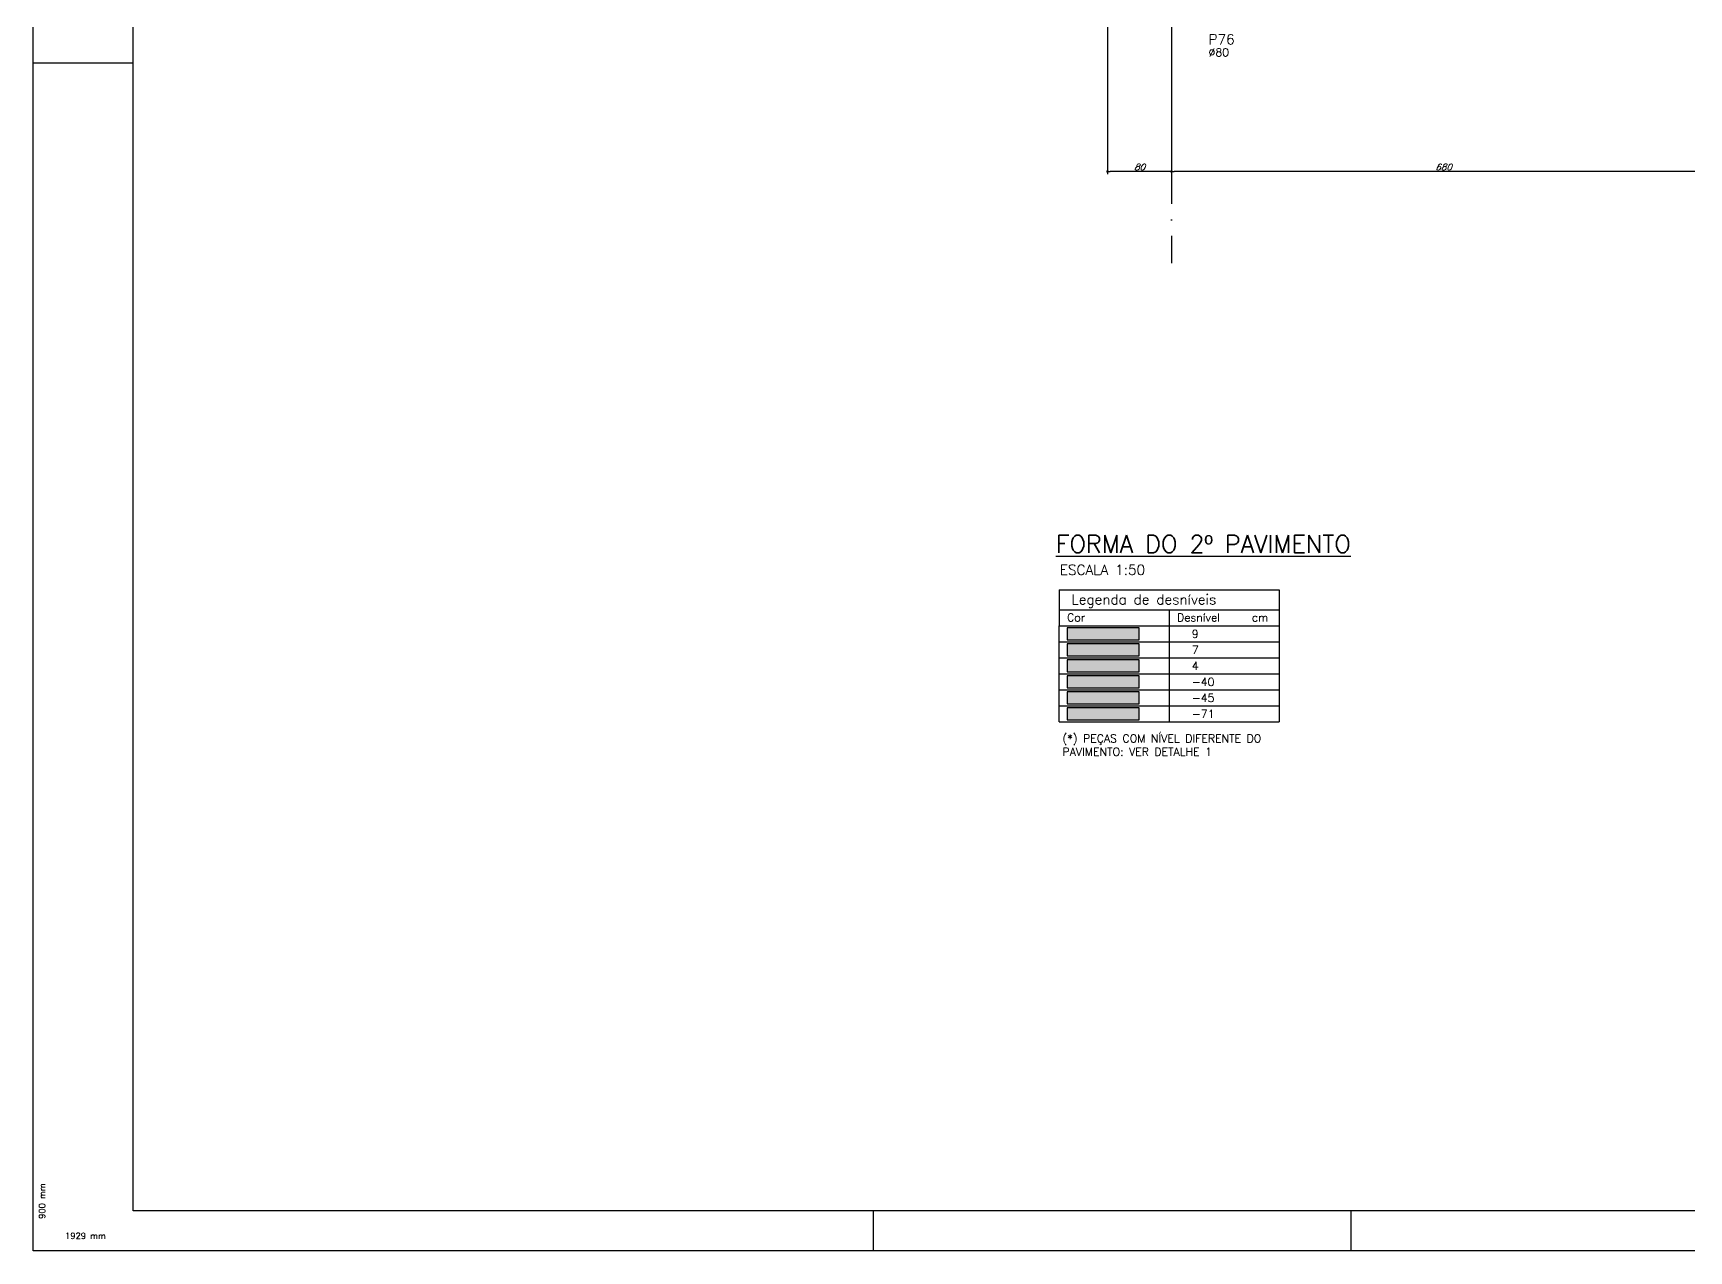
# Model space of a CAD drawing. Extents: x -4723 to 4922, y -2048 to 2452.
# Drawn here: x -4723 to -2653, y -2048 to -526 of the extents above; entities that cross this region are included whole.
import ezdxf
from ezdxf.enums import TextEntityAlignment as Align

# ---------------------------------------------------------------- set-up
doc = ezdxf.new("R2010")
doc.units = 0
doc.header["$LTSCALE"] = 50
doc.header["$MEASUREMENT"] = 0
doc.linetypes.add('EIXO', pattern=[6.8, 6, -0.4, 0, -0.4])
doc.layers.get('0').update_dxf_attribs({"linetype": 'CONTINUOUS'})
doc.layers.get('DEFPOINTS').update_dxf_attribs({"linetype": 'CONTINUOUS'})
for name, color, linetype in [('AR-TEXTO_REGUA 120_1-200', 4, 'CONTINUOUS'), ('F-COTAS', 106, 'CONTINUOUS'), ('F-DESNIVEL-1', 254, 'CONTINUOUS'), ('F-EIXO', 12, 'EIXO'), ('F-MARGEM', 1, 'CONTINUOUS'), ('F-PILARES-DIM', 172, 'CONTINUOUS'), ('F-PILARES-NOME', 170, 'CONTINUOUS'), ('F-TABELA-NÍVEIS', 1, 'CONTINUOUS'), ('F-TEXTO', 6, 'CONTINUOUS')]:
    doc.layers.add(name, color=color, linetype=linetype)
for name, color, linetype, true_color in [('F-DESNIVEL-2', 7, 'CONTINUOUS', 0xffd1e8), ('F-DESNIVEL-3', 7, 'CONTINUOUS', 0xd5c7ff), ('F-DESNIVEL-4', 7, 'CONTINUOUS', 0xc3f1b6), ('F-DESNIVEL-5', 7, 'CONTINUOUS', 0xadd6ff), ('F-DESNIVEL-6', 7, 'CONTINUOUS', 0xffdebd)]:
    doc.layers.add(name, color=color, linetype=linetype, true_color=true_color)
doc.styles.add('CP-TEXT-INCL', font='simplex.shx', dxfattribs={"oblique": 20})
doc.styles.add('MCP', font='simplex.shx')
doc.styles.add('REGUA-120-esc1_200', font='simplex.shx', dxfattribs={"height": 0.6})
doc.styles.add('ROMANS', font='simplex.shx')
doc.dimstyles.new('CP-COTAS-50', dxfattribs={"dimscale": 0.64, "dimtxt": 12.5, "dimasz": 5, "dimexe": 5, "dimexo": 5, "dimgap": 2.5, "dimtad": 1, "dimdec": 1, "dimdsep": 46, "dimtxsty": 'CP-TEXT-INCL', "dimblk1": 'DOT', "dimblk2": 'DOT', "dimsah": 1, "dimcen": 9, "dimclrd": 256, "dimclre": 256, "dimclrt": 256, "dimadec": 0, "dimazin": 0, "dimtfac": 1, "dimtdec": 1, "dimtmove": 2, "dimatfit": 3, "dimldrblk": 'DOT', "dimfxl": 0, "dimtolj": 1, "dimarcsym": 0})

# ---------------------------------------------------------------- blocks, each defined once
blk = doc.blocks.new('A0-4L_900')
at = {"layer": 'F-MARGEM', "color": 2}
for p, q in [((0, 29.7), (2.5, 29.7)), ((21, 1), (21, 0)), ((32.95, 0), (32.95, 1))]:
    blk.add_line(p, q, dxfattribs=at)
blk.add_lwpolyline([(0, 0), (0, 90), (192.9, 90), (192.9, 0)], close=True, dxfattribs=at)
at = {"layer": 'F-MARGEM', "color": 7}
blk.add_lwpolyline([(2.5, 89), (191.9, 89), (191.9, 1), (2.5, 1)], close=True, dxfattribs=at)
at = {"layer": 'F-MARGEM', "color": 1, "style": 'ROMANS'}
blk.add_text('900 mm', height=0.1524, rotation=90, dxfattribs=at).set_placement((0.3, 0.8))
blk.add_text('1929 mm', height=0.1524, dxfattribs=at).set_placement((0.8, 0.3))
blk = doc.blocks.new('*U56')
at = {"layer": 'F-EIXO'}
blk.add_line((0, 0), (0, -2755), dxfattribs=at)
at = {"layer": 'F-EIXO', "color": 2, "linetype": 'Continuous'}
blk.add_circle((0, 28.2072), 28.2072, dxfattribs=at)
at = {"layer": 'F-TEXTO', "style": 'ROMANS'}
blk.add_attdef('EIXO', text='', height=17.5, rotation=360, dxfattribs=at).set_placement((0, 28.2072), align=Align.MIDDLE_CENTER)
blk = doc.blocks.new('_DOT')
at = {"color": 0, "linetype": 'ByBlock'}
blk.add_line((-0.5, 0), (-1, 0), dxfattribs=at)
at = {"color": 0, "linetype": 'ByBlock', "const_width": 0.5}
blk.add_lwpolyline([(-0.25, 0, 1), (0.25, 0, 1)], format="xyb", close=True, dxfattribs=at)
blk = doc.blocks.new('*D69')
at = {"layer": 'DEFPOINTS', "color": 0, "linetype": 'Continuous', "transparency": 16777216}
for p in [(-3300, -699.1), (-3300, -699.1), (-2620, -699.1)]:
    blk.add_point(p, dxfattribs=at)
at = {"layer": 'F-COTAS', "linetype": 'Continuous', "lineweight": -2, "transparency": 16777216}
blk.add_line((-2623.2, -699.1), (-3296.8, -699.1), dxfattribs=at)
at = {"layer": 'F-COTAS', "linetype": 'Continuous', "lineweight": -2, "transparency": 16777216, "xscale": 3.2, "yscale": 3.2, "zscale": 3.2, "rotation": 180}
blk.add_blockref('_DOT', (-3300, -699.1), dxfattribs=at)
at = {"layer": 'F-COTAS', "linetype": 'Continuous', "lineweight": -2, "transparency": 16777216, "xscale": 3.2, "yscale": 3.2, "zscale": 3.2}
blk.add_blockref('_DOT', (-2620, -699.1), dxfattribs=at)
at = {"layer": 'F-COTAS', "linetype": 'Continuous', "transparency": 16777216, "insert": (-2960, -693.5), "char_height": 8, "attachment_point": 5, "style": 'CP-TEXT-INCL'}
blk.add_mtext('\\A1;680', dxfattribs=at)
blk = doc.blocks.new('*D70')
at = {"layer": 'DEFPOINTS', "color": 0, "linetype": 'Continuous', "transparency": 16777216}
for p in [(-3380, -315.5), (-3380, -699.1), (-3300, -699.1)]:
    blk.add_point(p, dxfattribs=at)
at = {"layer": 'F-COTAS', "linetype": 'Continuous', "lineweight": -2, "transparency": 16777216}
for p, q in [((-3380, -318.7), (-3380, -702.3)), ((-3303.2, -699.1), (-3376.8, -699.1))]:
    blk.add_line(p, q, dxfattribs=at)
at = {"layer": 'F-COTAS', "linetype": 'Continuous', "lineweight": -2, "transparency": 16777216, "xscale": 3.2, "yscale": 3.2, "zscale": 3.2, "rotation": 180}
blk.add_blockref('_DOT', (-3380, -699.1), dxfattribs=at)
at = {"layer": 'F-COTAS', "linetype": 'Continuous', "lineweight": -2, "transparency": 16777216, "xscale": 3.2, "yscale": 3.2, "zscale": 3.2}
blk.add_blockref('_DOT', (-3300, -699.1), dxfattribs=at)
at = {"layer": 'F-COTAS', "linetype": 'Continuous', "transparency": 16777216, "insert": (-3340, -693.5), "char_height": 8, "attachment_point": 5, "style": 'CP-TEXT-INCL'}
blk.add_mtext('\\A1;80', dxfattribs=at)

msp = doc.modelspace()

# ---------------------------------------------------------------- linework, layer by layer
at = {"layer": 'F-DESNIVEL-1'}
for points in [[(-3430.5, -1284.5), (-3340.5, -1284.5), (-3340.5, -1269.5)], [(-3430.5, -1284.5), (-3340.5, -1269.5), (-3430.5, -1269.5)], [(-3430.5, -1284.5), (-3430.5, -1269.5), (-3430.5, -1284.5)]]:
    msp.add_solid(points, dxfattribs=at)
at = {"layer": 'F-DESNIVEL-2'}
for points in [[(-3430.5, -1304.5), (-3340.5, -1304.5), (-3340.5, -1289.5)], [(-3430.5, -1304.5), (-3340.5, -1289.5), (-3430.5, -1289.5)], [(-3430.5, -1304.5), (-3430.5, -1289.5), (-3430.5, -1304.5)]]:
    msp.add_solid(points, dxfattribs=at)
at = {"layer": 'F-DESNIVEL-3'}
for points in [[(-3430.5, -1324.5), (-3340.5, -1324.5), (-3340.5, -1309.5)], [(-3430.5, -1324.5), (-3340.5, -1309.5), (-3430.5, -1309.5)], [(-3430.5, -1324.5), (-3430.5, -1309.5), (-3430.5, -1324.5)]]:
    msp.add_solid(points, dxfattribs=at)
at = {"layer": 'F-DESNIVEL-4'}
for points in [[(-3430.5, -1344.5), (-3340.5, -1344.5), (-3340.5, -1329.5)], [(-3430.5, -1344.5), (-3340.5, -1329.5), (-3430.5, -1329.5)], [(-3430.5, -1344.5), (-3430.5, -1329.5), (-3430.5, -1344.5)]]:
    msp.add_solid(points, dxfattribs=at)
at = {"layer": 'F-DESNIVEL-5'}
for points in [[(-3430.5, -1364.5), (-3340.5, -1364.5), (-3340.5, -1349.5)], [(-3430.5, -1364.5), (-3340.5, -1349.5), (-3430.5, -1349.5)], [(-3430.5, -1364.5), (-3430.5, -1349.5), (-3430.5, -1364.5)]]:
    msp.add_solid(points, dxfattribs=at)
at = {"layer": 'F-DESNIVEL-6'}
for points in [[(-3430.5, -1384.5), (-3340.5, -1384.5), (-3340.5, -1369.5)], [(-3430.5, -1384.5), (-3340.5, -1369.5), (-3430.5, -1369.5)], [(-3430.5, -1384.5), (-3430.5, -1369.5), (-3430.5, -1384.5)]]:
    msp.add_solid(points, dxfattribs=at)
at = {"layer": 'F-TABELA-NÍVEIS'}
for p, q in [((-3440.5, -1222), (-3440.5, -1267)), ((-3440.5, -1222), (-3165.5, -1222)), ((-3165.5, -1222), (-3165.5, -1247)), ((-3440.5, -1247), (-3165.5, -1247)), ((-3303, -1247), (-3303, -1267)), ((-3165.5, -1247), (-3165.5, -1267)), ((-3440.5, -1267), (-3165.5, -1267)), ((-3440.5, -1287), (-3440.5, -1267)), ((-3340.5, -1269.5), (-3430.5, -1269.5)), ((-3430.5, -1269.5), (-3430.5, -1284.5)), ((-3340.5, -1284.5), (-3340.5, -1269.5)), ((-3303, -1267), (-3303, -1287)), ((-3165.5, -1267), (-3165.5, -1287)), ((-3440.5, -1287), (-3165.5, -1287)), ((-3440.5, -1307), (-3440.5, -1287)), ((-3430.5, -1284.5), (-3340.5, -1284.5)), ((-3340.5, -1289.5), (-3430.5, -1289.5)), ((-3430.5, -1289.5), (-3430.5, -1304.5)), ((-3340.5, -1304.5), (-3340.5, -1289.5)), ((-3303, -1287), (-3303, -1307)), ((-3165.5, -1287), (-3165.5, -1307)), ((-3440.5, -1307), (-3165.5, -1307)), ((-3440.5, -1327), (-3440.5, -1307)), ((-3430.5, -1304.5), (-3340.5, -1304.5)), ((-3340.5, -1309.5), (-3430.5, -1309.5)), ((-3430.5, -1309.5), (-3430.5, -1324.5)), ((-3340.5, -1324.5), (-3340.5, -1309.5)), ((-3303, -1307), (-3303, -1327)), ((-3165.5, -1307), (-3165.5, -1327)), ((-3440.5, -1327), (-3165.5, -1327)), ((-3440.5, -1347), (-3440.5, -1327)), ((-3430.5, -1324.5), (-3340.5, -1324.5)), ((-3340.5, -1329.5), (-3430.5, -1329.5)), ((-3430.5, -1329.5), (-3430.5, -1344.5)), ((-3430.5, -1344.5), (-3340.5, -1344.5)), ((-3340.5, -1344.5), (-3340.5, -1329.5)), ((-3303, -1327), (-3303, -1347)), ((-3165.5, -1327), (-3165.5, -1347)), ((-3440.5, -1347), (-3165.5, -1347)), ((-3440.5, -1367), (-3440.5, -1347)), ((-3340.5, -1349.5), (-3430.5, -1349.5)), ((-3430.5, -1349.5), (-3430.5, -1364.5)), ((-3430.5, -1364.5), (-3340.5, -1364.5)), ((-3340.5, -1364.5), (-3340.5, -1349.5)), ((-3303, -1347), (-3303, -1367)), ((-3165.5, -1347), (-3165.5, -1367)), ((-3440.5, -1367), (-3165.5, -1367)), ((-3440.5, -1387), (-3440.5, -1367)), ((-3340.5, -1369.5), (-3430.5, -1369.5)), ((-3430.5, -1369.5), (-3430.5, -1384.5)), ((-3430.5, -1384.5), (-3340.5, -1384.5)), ((-3340.5, -1384.5), (-3340.5, -1369.5)), ((-3303, -1367), (-3303, -1387)), ((-3165.5, -1367), (-3165.5, -1387)), ((-3440.5, -1387), (-3165.5, -1387))]:
    msp.add_line(p, q, dxfattribs=at)

# ---------------------------------------------------------------- block references
at = {"layer": 'F-EIXO', "linetype": 'Continuous'}
msp.add_blockref('*U56', (-3300, 1941.3568), dxfattribs=at).add_auto_attribs({'EIXO': '1'})
at = {"layer": 'F-MARGEM', "linetype": 'Continuous', "xscale": 50, "yscale": 50, "zscale": 50}
msp.add_blockref('A0-4L_900', (-4722.80491, -2048.15543), dxfattribs=at)

# ---------------------------------------------------------------- texts
at = {"layer": 'AR-TEXTO_REGUA 120_1-200', "color": 2, "style": 'REGUA-120-esc1_200'}
msp.add_text('ESCALA 1:50', height=12.5, dxfattribs=at).set_placement((-3439.53759, -1203.16703))
at = {"layer": 'F-PILARES-DIM', "linetype": 'Continuous', "style": 'MCP'}
msp.add_text('%%c80', height=10, dxfattribs=at).set_placement((-3253.75, -555.125))
at = {"layer": 'F-PILARES-NOME', "linetype": 'Continuous', "style": 'MCP'}
msp.add_text('P76', height=12.5, dxfattribs=at).set_placement((-3253.75, -540.125))
at = {"layer": 'F-TABELA-NÍVEIS', "color": 3, "style": 'MCP'}
msp.add_text('Legenda de desníveis', height=12.5, dxfattribs=at).set_placement((-3425.0245, -1240.20305))
at = {"layer": 'F-TABELA-NÍVEIS', "color": 2, "style": 'MCP'}
for s, p in [('Cor', (-3430.5, -1261.375)), ('Desnível', (-3293, -1261.375)), ('cm', (-3199.4637, -1261.375)), ('9', (-3274.54105, -1282)), ('7', (-3274.54105, -1302)), ('4', (-3274.54105, -1322)), ('-40', (-3274.54105, -1342)), ('-45', (-3274.54105, -1362)), ('-71', (-3274.54105, -1382)), ('-71', (-3274.54105, -1382))]:
    msp.add_text(s, height=10, dxfattribs=at).set_placement(p)
at = {"layer": 'F-TABELA-NÍVEIS', "color": 2, "insert": (-3436.22792, -1402.65319), "char_height": 10, "width": 276.9593389, "attachment_point": 1, "style": 'MCP'}
msp.add_mtext('(*) PEÇAS COM NÍVEL DIFERENTE DO PAVIMENTO: VER DETALHE 1', dxfattribs=at)
at = {"layer": 'F-TEXTO', "style": 'ROMANS'}
msp.add_text('%%UFORMA DO 2º PAVIMENTO', height=21.875, dxfattribs=at).set_placement((-3444.37744, -1175.55519))

# ---------------------------------------------------------------- dimensions: what is measured, and where the dimension line sits
at = {"layer": 'F-COTAS', "linetype": 'Continuous'}
for base, p1, p2, picture, middle in [((-3380, -699.08566), (-3300, -699.08566), (-3380, -315.5), '*D70', (-3340, -693.48566)), ((-3300, -699.08566), (-2620, -699.08566), (-3300, -699.08566), '*D69', (-2960, -693.48566))]:
    dim = msp.add_linear_dim(base=base, p1=p1, p2=p2, dimstyle='CP-COTAS-50', dxfattribs=at)
    dim.commit()
    dim.dimension.update_dxf_attribs({"geometry": picture, "text_midpoint": middle})

doc.saveas('drawing.dxf')
